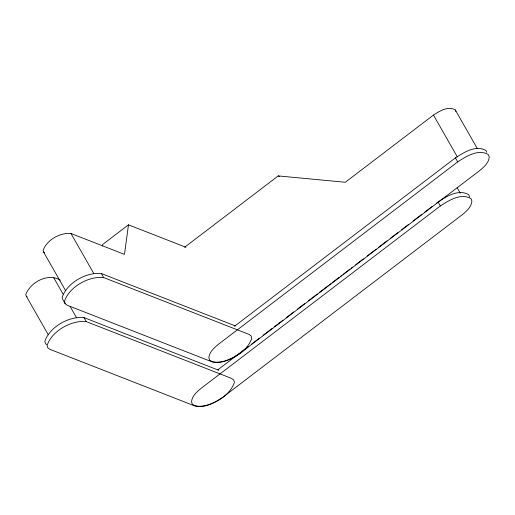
<?xml version="1.0" encoding="UTF-8"?>
<svg xmlns="http://www.w3.org/2000/svg" width="515" height="515" viewBox="0 0 515 515"><rect width="100%" height="100%" fill="white"/><g stroke="black" fill="none" stroke-linecap="round" stroke-linejoin="round"><path stroke-width="0.77" d="M102.401 246.099L102.614 244.541L128.473 224.83L185.954 247.297M128.473 224.83L124.482 254.397L70.961 233.475C59.927 232.49 46.884 239.836 43.093 250.406L43.601 252.099L65.598 290.66M184.621 247.264L278.229 175.911L345.301 182.265L433.463 115.064C439.495 111.156 448.192 105.62 455.241 109.862L477.231 148.423M234.557 326.233L455.408 157.886C463.893 152.395 476.124 144.606 486.031 150.567L486.733 152.337M457.693 161.897L218.334 344.348C214.143 347.895 209.18 352.041 208.858 357.938L209.785 360.3C219.693 366.262 231.924 358.472 240.408 352.981L479.774 170.523C483.965 166.982 488.922 162.837 489.25 156.933L488.317 154.577C478.409 148.61 466.178 156.399 457.693 161.897L455.408 157.886M217.851 369.815L248.494 346.46M251.687 344.026L259.341 338.188M263.171 335.265L272.107 328.454M274.662 326.51L282.96 320.188M286.153 317.755L293.814 311.916M297.644 308.994L304.661 303.644M308.491 300.721L317.427 293.911M319.345 292.449L328.28 285.638M329.555 284.666L330.836 283.694M332.111 282.722L339.134 277.366M340.409 276.394L341.683 275.422M342.958 274.45L349.981 269.1M351.256 268.122L352.537 267.15M355.73 264.716L363.384 258.878M367.214 255.961L376.15 249.151M378.705 247.2L387.003 240.878M390.196 238.445L397.857 232.606M401.687 229.69L408.704 224.334M413.172 220.929L421.47 214.607M424.663 212.174L432.323 206.335M436.154 203.412C445.005 197.161 457.951 188.484 468.689 194.638L469.622 196.994M440.351 205.961L200.992 388.413C196.801 391.96 191.838 396.106 191.516 402.003L192.443 404.365C202.35 410.326 214.581 402.537 223.066 397.046L462.431 214.588C466.616 211.047 471.579 206.901 471.907 200.998L470.974 198.642C461.067 192.681 448.835 200.464 440.351 205.961L438.065 201.951M235.426 325.95L101.346 273.542C86.507 271.849 66.873 282.915 62.161 297.348L62.882 299.73L65.167 303.734L67.265 305.266L212.579 362.071C227.424 363.764 247.052 352.698 251.764 338.258L251.05 335.883L248.945 334.351L103.631 277.546C88.792 275.853 69.158 286.919 64.446 301.359L65.167 303.734M60.307 280.16C47.959 272.564 30.507 282.226 25.75 294.477L26.259 296.164L48.255 334.724M218.83 370.311L84.003 317.607C69.165 315.914 49.53 326.98 44.818 341.419L45.539 343.795L46.588 344.561M86.288 321.618C71.45 319.918 51.815 330.99 47.103 345.423L47.824 347.799L49.923 349.337L195.237 406.135C210.081 407.835 229.709 396.762 234.422 382.33L233.707 379.954L231.602 378.416L86.288 321.618L84.003 317.607M278.229 175.911L279.729 176.497M43.601 252.099L44.599 252.826M26.259 296.164L27.256 296.891M433.463 115.064L457.423 157.069M457.14 187.666L460.281 193.177M101.346 273.542L103.631 277.546M70.961 233.475L93.736 273.414M53.618 277.546L63.042 294.071M70.111 306.464L76.394 317.478M455.241 109.862L455.904 111.536"/></g></svg>
